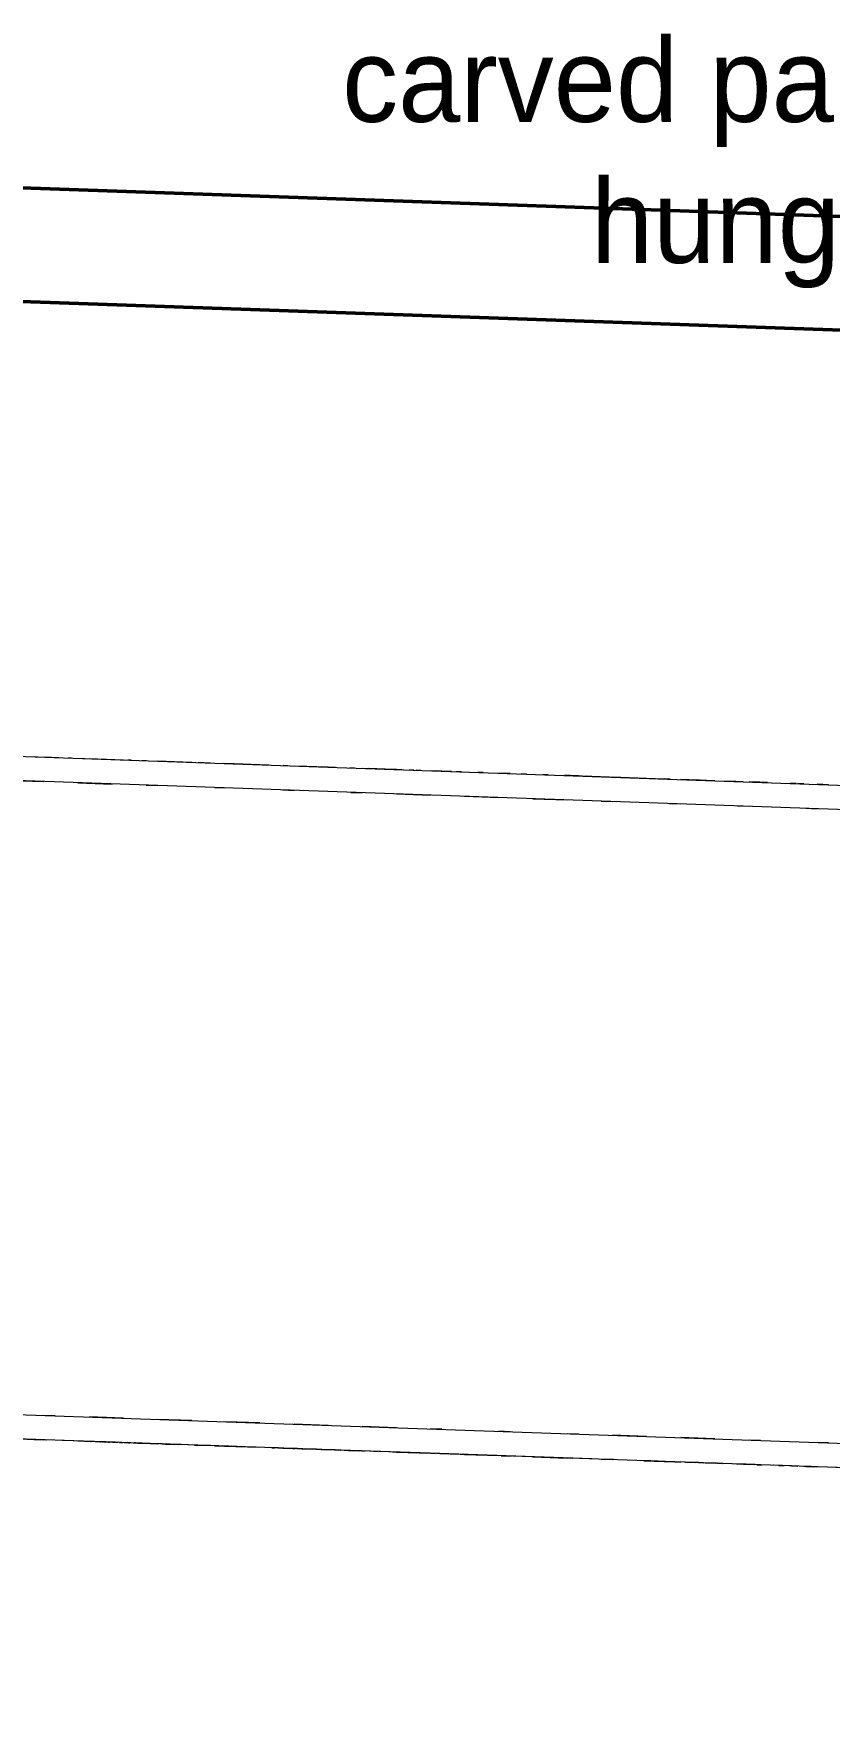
# Model space of a CAD drawing. Header units: metres. Extents: x 10 to 831, y 10 to 584.
# Drawn here: x 99.51 to 116.99, y 450.79 to 487.81 of the extents above; entities that cross this region are included whole.
import ezdxf
from ezdxf.enums import TextEntityAlignment as Align

# ---------------------------------------------------------------- set-up
doc = ezdxf.new("R2010")
doc.units = ezdxf.units.M
for name, color, linetype, lineweight in [('CUT', 7, 'Continuous', 50), ('TXT', 7, 'Continuous', 18), ('VIS', 8, 'Continuous', 13)]:
    doc.layers.add(name, color=color, linetype=linetype, lineweight=lineweight)

msp = doc.modelspace()

# ---------------------------------------------------------------- linework, layer by layer
at = {"layer": 'CUT'}
for p, q in [((165, 482.127), (30, 486.852)), ((30, 484.352), (165, 479.627))]:
    msp.add_line(p, q, dxfattribs=at)
at = {"layer": 'VIS'}
for p, q in [((30, 486.852), (162.75, 482.206)), ((165, 482.127), (30, 486.852)), ((162.5, 482.214), (30, 486.852)), ((99.857, 484.406), (75.539, 485.258)), ((108.855, 484.092), (82.215, 485.024)), ((165, 479.627), (30, 484.352)), ((30, 484.352), (165, 479.627)), ((30, 484.352), (165, 479.627)), ((100.663, 484.379), (93.908, 484.615)), ((98.662, 484.449), (100.913, 484.37)), ((99.963, 484.403), (99.214, 484.43)), ((99.379, 484.423), (99.578, 484.416)), ((100.178, 484.396), (99.427, 484.422)), ((99.743, 484.411), (99.552, 484.418)), ((99.822, 484.408), (99.588, 484.416)), ((99.85, 484.407), (99.611, 484.416)), ((99.887, 484.405), (99.641, 484.414)), ((100.339, 484.39), (99.661, 484.413)), ((99.743, 484.411), (99.934, 484.404)), ((100.448, 484.386), (99.756, 484.41)), ((100.015, 484.401), (99.765, 484.41)), ((100.016, 484.401), (99.767, 484.41)), ((99.822, 484.408), (100.057, 484.4)), ((99.85, 484.407), (100.089, 484.399)), ((100.121, 484.397), (99.871, 484.406)), ((99.887, 484.405), (100.134, 484.397)), ((99.887, 484.405), (100.565, 484.382)), ((100.969, 484.368), (99.916, 484.404)), ((100.7, 484.377), (99.952, 484.404)), ((100.211, 484.394), (99.96, 484.403)), ((99.963, 484.403), (100.213, 484.394)), ((100.015, 484.401), (100.265, 484.393)), ((100.05, 484.4), (100.3, 484.392)), ((101.665, 484.344), (100.132, 484.397)), ((100.196, 484.395), (100.444, 484.386)), ((100.201, 484.394), (100.451, 484.386)), ((100.43, 484.387), (100.206, 484.394)), ((100.252, 484.393), (100.236, 484.394)), ((100.252, 484.393), (100.269, 484.393)), ((100.351, 484.389), (101.884, 484.336)), ((100.965, 484.368), (100.37, 484.389)), ((100.43, 484.387), (100.653, 484.379)), ((100.448, 484.386), (100.678, 484.378)), ((100.675, 484.378), (100.471, 484.385)), ((101.308, 484.356), (100.559, 484.382)), ((100.568, 484.382), (100.767, 484.375)), ((100.854, 484.372), (100.609, 484.38)), ((100.874, 484.371), (100.627, 484.38)), ((100.964, 484.368), (100.714, 484.376)), ((101.009, 484.366), (100.761, 484.375)), ((101.083, 484.364), (100.833, 484.373)), ((100.854, 484.372), (101.099, 484.363)), ((100.874, 484.371), (101.121, 484.362)), ((101.212, 484.36), (100.961, 484.368)), ((101.162, 484.361), (100.961, 484.368)), ((100.965, 484.368), (101.143, 484.362)), ((101.228, 484.359), (100.994, 484.367)), ((101.107, 484.363), (101, 484.366)), ((101.009, 484.366), (101.258, 484.357)), ((101.693, 484.342), (101.016, 484.366)), ((101.05, 484.365), (101.3, 484.356)), ((101.329, 484.355), (101.085, 484.364)), ((101.361, 484.354), (101.146, 484.362)), ((101.162, 484.361), (101.363, 484.354)), ((101.228, 484.359), (101.462, 484.351)), ((101.242, 484.358), (101.919, 484.335)), ((102.014, 484.331), (101.265, 484.357)), ((101.328, 484.355), (101.289, 484.356)), ((101.328, 484.355), (101.368, 484.354)), ((101.361, 484.354), (101.575, 484.346)), ((101.621, 484.345), (101.371, 484.354)), ((101.698, 484.342), (101.449, 484.351)), ((101.515, 484.348), (101.764, 484.34)), ((101.767, 484.34), (101.524, 484.348)), ((101.764, 484.34), (101.525, 484.348)), ((101.77, 484.34), (101.547, 484.348)), ((102.771, 484.305), (101.585, 484.346)), ((101.834, 484.337), (101.589, 484.346)), ((101.653, 484.344), (101.609, 484.346)), ((101.653, 484.344), (101.698, 484.342)), ((101.962, 484.333), (101.712, 484.342)), ((102, 484.332), (101.751, 484.341)), ((102.003, 484.332), (101.755, 484.341)), ((102.006, 484.332), (101.756, 484.341)), ((101.764, 484.34), (102.003, 484.332)), ((101.767, 484.34), (102.009, 484.332)), ((101.77, 484.34), (101.993, 484.332)), ((128.55, 483.403), (101.8, 484.339)), ((102.046, 484.33), (101.814, 484.339)), ((101.822, 484.338), (102.534, 484.313)), ((104.171, 484.256), (101.919, 484.335)), ((103.18, 484.291), (101.929, 484.334)), ((102.185, 484.326), (101.936, 484.334)), ((102.213, 484.325), (101.962, 484.333)), ((101.962, 484.333), (102.212, 484.325)), ((102.115, 484.327), (101.968, 484.333)), ((102.003, 484.332), (102.251, 484.323)), ((102.017, 484.331), (102.163, 484.326)), ((103.075, 484.294), (102.022, 484.331)), ((102.05, 484.33), (130.3, 483.341)), ((102.291, 484.322), (102.061, 484.329)), ((102.354, 484.32), (102.107, 484.328)), ((102.291, 484.322), (102.522, 484.314)), ((102.584, 484.312), (102.333, 484.32)), ((102.354, 484.32), (102.6, 484.31)), ((103.048, 484.295), (102.371, 484.319)), ((102.634, 484.309), (102.399, 484.318)), ((103.195, 484.29), (102.446, 484.316)), ((102.525, 484.314), (102.471, 484.315)), ((102.525, 484.314), (102.578, 484.312)), ((102.596, 484.311), (103.274, 484.287)), ((102.634, 484.309), (102.868, 484.301)), ((102.67, 484.308), (104.421, 484.247)), ((102.696, 484.308), (102.945, 484.298)), ((103, 484.297), (102.75, 484.306)), ((103.514, 484.279), (102.764, 484.305)), ((103.122, 484.293), (102.872, 484.301)), ((102.972, 484.298), (102.914, 484.3)), ((103.679, 484.273), (102.946, 484.298)), ((103.199, 484.29), (102.96, 484.298)), ((103.214, 484.289), (102.963, 484.298)), ((102.972, 484.298), (103.03, 484.296)), ((103.014, 484.297), (103.264, 484.288)), ((103.804, 484.269), (103.055, 484.295)), ((103.305, 484.286), (103.06, 484.294)), ((103.34, 484.285), (103.094, 484.293)), ((103.18, 484.291), (103.43, 484.281)), ((103.199, 484.29), (103.438, 484.281)), ((103.493, 484.279), (103.245, 484.288)), ((103.506, 484.279), (103.291, 484.287)), ((103.305, 484.286), (103.555, 484.278)), ((103.305, 484.286), (103.55, 484.278)), ((104.039, 484.26), (103.337, 484.285)), ((103.34, 484.285), (103.587, 484.276)), ((103.506, 484.279), (103.72, 484.272)), ((103.679, 484.273), (103.923, 484.264)), ((104.461, 484.245), (103.711, 484.272)), ((104.402, 484.247), (103.725, 484.272)), ((104.004, 484.261), (103.78, 484.269)), ((104.084, 484.259), (103.834, 484.267)), ((104.135, 484.257), (103.905, 484.265)), ((104.692, 484.238), (103.943, 484.264)), ((103.951, 484.264), (104.628, 484.24)), ((104.215, 484.254), (103.964, 484.263)), ((104.004, 484.261), (104.227, 484.254)), ((104.039, 484.26), (104.274, 484.252)), ((104.82, 484.233), (104.08, 484.259)), ((104.135, 484.257), (104.366, 484.249)), ((104.487, 484.245), (104.239, 484.253)), ((104.505, 484.244), (104.255, 484.253)), ((105.014, 484.226), (104.264, 484.253)), ((104.623, 484.24), (104.373, 484.248)), ((104.672, 484.238), (104.423, 484.247)), ((104.68, 484.238), (104.438, 484.247)), ((104.461, 484.245), (104.711, 484.237)), ((104.487, 484.245), (104.735, 484.236)), ((105.182, 484.221), (104.55, 484.243)), ((104.672, 484.238), (104.92, 484.23)), ((105.445, 484.211), (104.742, 484.236)), ((104.82, 484.233), (105.067, 484.225)), ((105.113, 484.223), (104.874, 484.231)), ((106.092, 484.188), (104.906, 484.23)), ((105.682, 484.203), (104.931, 484.229)), ((106.188, 484.185), (104.941, 484.229)), ((105.216, 484.219), (104.965, 484.228)), ((104.976, 484.227), (105.211, 484.219)), ((105.757, 484.2), (105.08, 484.224)), ((105.113, 484.223), (105.352, 484.214)), ((105.344, 484.214), (105.12, 484.222)), ((105.143, 484.221), (105.855, 484.197)), ((105.19, 484.22), (105.939, 484.194)), ((105.977, 484.192), (105.232, 484.219)), ((105.305, 484.216), (105.983, 484.192)), ((105.344, 484.214), (105.567, 484.207)), ((106.123, 484.188), (105.373, 484.213)), ((106.921, 484.159), (105.388, 484.213)), ((112.171, 483.976), (105.416, 484.212)), ((105.425, 484.212), (105.674, 484.203)), ((105.651, 484.204), (105.436, 484.212)), ((105.48, 484.21), (105.729, 484.201)), ((105.756, 484.2), (105.511, 484.209)), ((106.301, 484.181), (105.552, 484.207)), ((105.807, 484.199), (105.56, 484.207)), ((105.623, 484.205), (105.873, 484.196)), ((105.651, 484.204), (105.865, 484.197)), ((105.682, 484.203), (105.932, 484.194)), ((106.441, 484.177), (105.692, 484.202)), ((105.716, 484.202), (105.966, 484.193)), ((105.979, 484.192), (105.748, 484.2)), ((106.005, 484.192), (105.755, 484.2)), ((105.756, 484.2), (106.001, 484.192)), ((105.801, 484.199), (106.051, 484.19)), ((105.807, 484.199), (106.054, 484.19)), ((106.217, 484.184), (105.966, 484.193)), ((105.979, 484.192), (106.209, 484.185)), ((106.045, 484.19), (107.14, 484.152)), ((106.382, 484.178), (106.148, 484.187)), ((106.96, 484.158), (106.21, 484.185)), ((106.499, 484.174), (106.249, 484.183)), ((106.513, 484.174), (106.263, 484.183)), ((106.548, 484.173), (106.309, 484.181)), ((106.382, 484.178), (106.616, 484.17)), ((106.661, 484.168), (106.413, 484.178)), ((109.669, 484.064), (106.417, 484.177)), ((107.112, 484.153), (106.434, 484.177)), ((108.041, 484.12), (106.452, 484.176)), ((106.684, 484.168), (106.461, 484.175)), ((106.737, 484.166), (106.492, 484.174)), ((106.513, 484.174), (106.763, 484.165)), ((107.287, 484.147), (106.547, 484.173)), ((106.548, 484.173), (106.787, 484.164)), ((107.288, 484.147), (106.656, 484.169)), ((106.66, 484.168), (107.337, 484.145)), ((106.684, 484.168), (106.907, 484.16)), ((106.971, 484.158), (106.722, 484.166)), ((107.005, 484.157), (106.755, 484.165)), ((106.794, 484.164), (107.534, 484.138)), ((107.624, 484.135), (106.874, 484.161)), ((107.186, 484.15), (106.937, 484.159)), ((106.96, 484.158), (107.21, 484.149)), ((107.124, 484.152), (107.374, 484.144)), ((107.133, 484.152), (107.814, 484.128)), ((107.585, 484.137), (107.335, 484.145)), ((107.594, 484.136), (107.351, 484.144)), ((109.675, 484.063), (107.423, 484.142)), ((107.718, 484.131), (107.468, 484.14)), ((107.788, 484.129), (107.553, 484.138)), ((107.822, 484.128), (107.592, 484.136)), ((107.964, 484.123), (107.716, 484.131)), ((107.718, 484.131), (107.968, 484.123)), ((108.013, 484.121), (107.763, 484.13)), ((107.788, 484.129), (108.022, 484.121)), ((108.466, 484.106), (107.789, 484.129)), ((107.822, 484.128), (108.053, 484.12)), ((108.684, 484.098), (107.934, 484.124)), ((108.683, 484.098), (107.934, 484.124)), ((108.208, 484.115), (107.962, 484.123)), ((107.964, 484.123), (108.213, 484.115)), ((108.013, 484.121), (108.263, 484.112)), ((108.015, 484.121), (108.692, 484.097)), ((108.274, 484.112), (108.027, 484.121)), ((108.184, 484.115), (108.433, 484.106)), ((108.208, 484.115), (108.453, 484.106)), ((108.462, 484.106), (108.223, 484.114)), ((109.413, 484.072), (108.227, 484.114)), ((108.504, 484.104), (108.254, 484.113)), ((108.274, 484.112), (108.52, 484.104)), ((109.125, 484.082), (108.374, 484.109)), ((108.462, 484.106), (108.701, 484.097)), ((108.464, 484.106), (109.175, 484.081)), ((108.719, 484.096), (108.469, 484.106)), ((109.296, 484.077), (108.547, 484.103)), ((108.625, 484.1), (108.875, 484.091)), ((108.674, 484.098), (109.925, 484.055)), ((108.684, 484.098), (108.935, 484.089)), ((108.918, 484.09), (108.694, 484.097)), ((108.959, 484.088), (108.709, 484.097)), ((108.719, 484.096), (108.969, 484.088)), ((109.815, 484.058), (108.762, 484.095)), ((109.085, 484.084), (108.835, 484.092)), ((109.148, 484.082), (108.899, 484.091)), ((108.918, 484.09), (109.141, 484.082)), ((108.958, 484.088), (109.206, 484.079)), ((109.193, 484.08), (108.959, 484.088)), ((109.26, 484.077), (109.014, 484.087)), ((109.821, 484.058), (109.143, 484.082)), ((109.169, 484.081), (109.919, 484.055)), ((109.193, 484.08), (109.428, 484.072)), ((109.455, 484.071), (109.206, 484.079)), ((109.26, 484.077), (109.507, 484.069)), ((110.013, 484.051), (109.263, 484.077)), ((109.54, 484.068), (109.296, 484.077)), ((109.369, 484.074), (110.046, 484.05)), ((109.666, 484.064), (109.436, 484.072)), ((109.72, 484.062), (109.47, 484.07)), ((109.513, 484.069), (109.763, 484.06)), ((109.897, 484.056), (109.658, 484.064)), ((109.666, 484.064), (109.896, 484.056)), ((109.72, 484.062), (109.97, 484.053)), ((109.998, 484.052), (109.748, 484.06)), ((110.625, 484.03), (109.875, 484.056)), ((110.599, 484.031), (109.896, 484.056)), ((109.897, 484.056), (110.137, 484.047)), ((110.18, 484.046), (109.93, 484.054)), ((110.063, 484.05), (109.957, 484.053)), ((110.258, 484.043), (110.035, 484.05)), ((110.063, 484.05), (110.17, 484.046)), ((110.125, 484.048), (110.375, 484.038)), ((110.13, 484.047), (110.833, 484.023)), ((110.17, 484.046), (112.421, 483.967)), ((110.448, 484.036), (110.2, 484.044)), ((110.258, 484.043), (110.481, 484.035)), ((110.508, 484.034), (110.265, 484.043)), ((110.585, 484.031), (110.335, 484.04)), ((110.659, 484.029), (110.414, 484.038)), ((111.186, 484.01), (110.436, 484.036)), ((110.448, 484.036), (110.697, 484.028)), ((110.721, 484.026), (110.471, 484.036)), ((110.74, 484.026), (110.494, 484.034)), ((111.175, 484.01), (110.498, 484.034)), ((110.508, 484.034), (110.751, 484.025)), ((110.891, 484.02), (110.658, 484.029)), ((110.659, 484.029), (110.904, 484.02)), ((111.457, 484), (110.708, 484.027)), ((110.721, 484.026), (110.971, 484.017)), ((110.724, 484.026), (111.401, 484.003)), ((110.74, 484.026), (110.987, 484.017)), ((110.998, 484.017), (110.748, 484.025)), ((111.003, 484.016), (110.754, 484.025)), ((111.512, 483.999), (110.762, 484.025)), ((111.922, 483.985), (110.869, 484.022)), ((111.676, 483.993), (110.928, 484.019)), ((111.012, 484.016), (111.262, 484.008)), ((111.293, 484.007), (111.043, 484.015)), ((111.177, 484.01), (111.427, 484.002)), ((111.442, 484.002), (111.194, 484.01)), ((111.51, 483.999), (111.279, 484.007)), ((112.005, 483.981), (111.302, 484.006)), ((112.126, 483.977), (111.376, 484.003)), ((111.442, 484.002), (111.69, 483.993)), ((111.457, 484), (111.707, 483.992)), ((111.722, 483.991), (111.472, 484)), ((111.727, 483.991), (111.48, 484)), ((111.51, 483.999), (111.74, 483.991)), ((111.536, 483.998), (112.239, 483.974)), ((112.733, 483.956), (111.547, 483.998)), ((111.811, 483.989), (111.572, 483.996)), ((111.626, 483.995), (111.876, 483.986)), ((111.722, 483.991), (111.972, 483.982)), ((111.727, 483.991), (111.974, 483.982)), ((111.811, 483.989), (112.05, 483.98)), ((112.53, 483.963), (111.852, 483.987)), ((112.078, 483.979), (112.304, 483.971)), ((112.297, 483.971), (112.181, 483.976)), ((112.259, 483.972), (112.971, 483.948)), ((113.012, 483.947), (112.262, 483.972)), ((112.297, 483.971), (112.53, 483.963)), ((112.674, 483.958), (112.425, 483.967)), ((112.723, 483.957), (112.473, 483.965)), ((112.512, 483.964), (112.762, 483.955)), ((112.53, 483.963), (112.65, 483.959)), ((112.932, 483.949), (112.684, 483.958)), ((112.942, 483.949), (112.707, 483.957)), ((112.723, 483.957), (112.973, 483.947)), ((113.11, 483.943), (112.865, 483.952)), ((113.627, 483.925), (112.876, 483.951)), ((113.01, 483.947), (112.89, 483.951)), ((115.179, 483.87), (112.927, 483.95)), ((112.942, 483.949), (113.644, 483.924)), ((113.207, 483.94), (112.96, 483.948)), ((114.028, 483.911), (112.975, 483.947)), ((113.246, 483.938), (113.007, 483.947)), ((113.01, 483.947), (113.13, 483.942)), ((113.11, 483.943), (113.355, 483.935)), ((113.353, 483.935), (113.123, 483.942)), ((113.126, 483.942), (113.377, 483.933)), ((113.422, 483.932), (113.179, 483.941)), ((113.956, 483.913), (113.206, 483.94)), ((113.207, 483.94), (113.454, 483.931)), ((113.246, 483.938), (113.486, 483.929)), ((113.503, 483.929), (113.253, 483.938)), ((113.353, 483.935), (113.584, 483.927)), ((113.624, 483.925), (113.375, 483.933)), ((114.171, 483.906), (113.422, 483.932)), ((113.422, 483.932), (113.665, 483.923)), ((114.189, 483.905), (113.438, 483.932)), ((113.724, 483.921), (113.474, 483.93)), ((114.289, 483.901), (113.54, 483.928)), ((113.672, 483.923), (114.42, 483.897)), ((113.926, 483.914), (113.677, 483.923)), ((113.678, 483.923), (115.93, 483.844)), ((113.724, 483.921), (113.974, 483.913)), ((113.789, 483.919), (114.039, 483.911)), ((113.926, 483.914), (114.174, 483.906)), ((114.194, 483.905), (113.947, 483.913)), ((113.956, 483.913), (114.206, 483.904)), ((114.347, 483.899), (114.113, 483.908)), ((114.189, 483.905), (114.439, 483.897)), ((114.194, 483.905), (114.44, 483.897)), ((114.497, 483.894), (114.247, 483.903)), ((114.512, 483.894), (114.262, 483.903)), ((114.347, 483.899), (114.582, 483.892)), ((114.627, 483.89), (114.377, 483.899)), ((114.725, 483.887), (114.475, 483.895)), ((114.627, 483.89), (114.877, 483.881)), ((114.919, 483.88), (114.671, 483.889)), ((114.725, 483.887), (114.975, 483.877)), ((114.917, 483.88), (115.167, 483.871)), ((114.919, 483.88), (115.168, 483.871)), ((115.16, 483.871), (114.921, 483.88)), ((115.674, 483.853), (114.934, 483.879)), ((115.197, 483.87), (114.967, 483.878)), ((115.16, 483.871), (115.399, 483.863)), ((115.18, 483.87), (115.92, 483.845)), ((115.197, 483.87), (115.427, 483.862)), ((115.561, 483.857), (115.316, 483.865)), ((116.054, 483.84), (115.343, 483.865)), ((115.668, 483.853), (115.419, 483.862)), ((115.726, 483.851), (115.476, 483.86)), ((116.134, 483.837), (115.502, 483.859)), ((115.753, 483.851), (115.519, 483.859)), ((115.561, 483.857), (115.807, 483.849)), ((115.58, 483.856), (116.291, 483.832)), ((115.89, 483.846), (115.646, 483.854)), ((116.455, 483.826), (115.705, 483.852)), ((115.726, 483.851), (115.977, 483.842)), ((116.002, 483.841), (115.752, 483.851)), ((115.753, 483.851), (115.987, 483.842)), ((116.011, 483.841), (115.761, 483.85)), ((116.128, 483.837), (115.878, 483.846)), ((115.89, 483.846), (116.134, 483.837)), ((117.164, 483.801), (115.917, 483.845)), ((116.691, 483.817), (115.94, 483.844)), ((115.955, 483.844), (116.704, 483.817)), ((116.011, 483.841), (116.261, 483.832)), ((116.785, 483.814), (116.036, 483.841)), ((116.336, 483.83), (116.093, 483.839)), ((116.128, 483.837), (116.378, 483.828)), ((116.41, 483.827), (116.161, 483.836)), ((116.166, 483.836), (116.915, 483.81)), ((116.435, 483.827), (116.185, 483.836)), ((116.286, 483.832), (116.535, 483.823)), ((116.336, 483.83), (116.578, 483.822)), ((116.41, 483.827), (116.658, 483.819)), ((116.66, 483.819), (116.414, 483.827)), ((117.159, 483.801), (116.456, 483.826)), ((116.727, 483.817), (116.477, 483.825)), ((116.48, 483.825), (116.724, 483.817)), ((116.66, 483.819), (116.907, 483.81)), ((116.691, 483.817), (116.941, 483.809)), ((116.727, 483.817), (116.978, 483.808)), ((118.55, 483.752), (116.8, 483.814)), ((117.087, 483.803), (116.837, 483.812)), ((94.659, 482.089), (102.915, 481.799)), ((97.285, 481.997), (99.694, 481.913)), ((98.885, 481.941), (99.588, 481.916)), ((99.213, 481.929), (100.959, 481.868)), ((99.436, 481.921), (99.661, 481.913)), ((99.526, 481.918), (100.217, 481.894)), ((99.541, 481.918), (102.791, 481.804)), ((99.789, 481.909), (101.007, 481.867)), ((99.947, 481.904), (100.672, 481.878)), ((100.003, 481.901), (100.248, 481.893)), ((100.015, 481.901), (100.765, 481.875)), ((100.016, 481.901), (100.264, 481.893)), ((100.082, 481.899), (100.332, 481.89)), ((100.121, 481.898), (100.371, 481.889)), ((100.196, 481.895), (100.444, 481.886)), ((100.291, 481.892), (100.994, 481.867)), ((100.364, 481.889), (101.111, 481.863)), ((100.506, 481.884), (100.756, 481.875)), ((100.625, 481.88), (100.873, 481.871)), ((100.668, 481.879), (103.42, 481.782)), ((100.79, 481.874), (101.016, 481.866)), ((100.84, 481.873), (101.085, 481.864)), ((100.946, 481.868), (101.662, 481.844)), ((101.009, 481.867), (101.755, 481.841)), ((101.015, 481.866), (101.758, 481.84)), ((101.07, 481.865), (101.811, 481.839)), ((101.37, 481.854), (102.061, 481.829)), ((101.515, 481.849), (102.264, 481.822)), ((101.621, 481.845), (101.872, 481.836)), ((101.68, 481.843), (101.926, 481.834)), ((101.697, 481.842), (101.931, 481.834)), ((101.879, 481.836), (102.121, 481.827)), ((102.145, 481.827), (102.371, 481.819)), ((102.356, 481.82), (103.6, 481.775)), ((102.456, 481.816), (102.701, 481.807)), ((102.5, 481.814), (102.748, 481.806)), ((102.541, 481.813), (103.198, 481.79)), ((102.855, 481.802), (103.572, 481.776)), ((103.006, 481.797), (103.256, 481.788)), ((103.102, 481.793), (103.337, 481.785)), ((103.11, 481.793), (103.359, 481.784)), ((103.122, 481.793), (103.372, 481.784)), ((103.213, 481.789), (103.905, 481.765)), ((103.328, 481.785), (103.57, 481.777)), ((103.437, 481.781), (103.683, 481.773)), ((104.101, 481.758), (103.481, 481.78)), ((103.49, 481.779), (103.726, 481.772)), ((103.493, 481.779), (103.742, 481.771)), ((103.499, 481.779), (103.725, 481.772)), ((103.514, 481.779), (103.764, 481.77)), ((103.54, 481.778), (104.28, 481.752)), ((103.685, 481.773), (104.903, 481.73)), ((103.987, 481.762), (104.73, 481.736)), ((104.25, 481.753), (104.497, 481.745)), ((104.347, 481.75), (105.592, 481.706)), ((104.508, 481.744), (104.742, 481.736)), ((104.584, 481.741), (104.834, 481.732)), ((104.596, 481.741), (105.748, 481.701)), ((104.623, 481.74), (104.873, 481.731)), ((104.679, 481.738), (104.929, 481.729)), ((104.701, 481.737), (105.949, 481.693)), ((104.765, 481.735), (105.481, 481.71)), ((104.778, 481.735), (105.019, 481.726)), ((104.854, 481.732), (105.08, 481.724)), ((104.984, 481.727), (105.232, 481.718)), ((105.014, 481.726), (105.764, 481.7)), ((105.083, 481.724), (105.333, 481.715)), ((105.425, 481.712), (105.674, 481.703)), ((105.445, 481.711), (106.148, 481.687)), ((105.578, 481.707), (105.475, 481.71)), ((105.505, 481.709), (105.755, 481.701)), ((105.596, 481.706), (105.845, 481.697)), ((105.977, 481.692), (106.226, 481.684)), ((106.084, 481.689), (106.334, 481.68)), ((106.123, 481.688), (106.373, 481.678)), ((106.167, 481.686), (114.423, 481.397)), ((106.172, 481.685), (108.924, 481.589)), ((106.208, 481.684), (106.434, 481.677)), ((106.227, 481.684), (106.951, 481.659)), ((106.503, 481.674), (107.244, 481.648)), ((106.513, 481.674), (107.263, 481.648)), ((106.54, 481.673), (109.79, 481.559)), ((106.583, 481.671), (106.833, 481.663)), ((106.675, 481.668), (107.391, 481.643)), ((106.837, 481.663), (107.583, 481.637)), ((106.851, 481.662), (107.553, 481.637)), ((106.872, 481.661), (107.117, 481.653)), ((106.901, 481.66), (107.592, 481.636)), ((106.971, 481.658), (107.716, 481.631)), ((107.094, 481.654), (108.799, 481.594)), ((107.454, 481.641), (108.197, 481.615)), ((107.585, 481.637), (107.835, 481.627)), ((107.624, 481.635), (107.874, 481.626)), ((107.676, 481.633), (108.401, 481.608)), ((107.741, 481.631), (107.977, 481.623)), ((107.853, 481.627), (108.099, 481.618)), ((108.013, 481.622), (108.763, 481.595)), ((108.082, 481.619), (108.33, 481.61)), ((108.256, 481.613), (108.959, 481.588)), ((108.283, 481.612), (109.436, 481.572)), ((108.461, 481.606), (108.71, 481.597)), ((108.828, 481.593), (109.575, 481.567)), ((108.973, 481.587), (110.208, 481.544)), ((109.062, 481.584), (109.301, 481.576)), ((109.125, 481.582), (109.375, 481.574)), ((109.455, 481.571), (109.703, 481.562)), ((109.513, 481.569), (110.263, 481.543)), ((109.608, 481.566), (109.85, 481.557)), ((109.662, 481.563), (109.896, 481.555)), ((109.69, 481.562), (109.937, 481.554)), ((109.921, 481.555), (110.171, 481.546)), ((110.19, 481.545), (111.437, 481.501)), ((110.307, 481.541), (110.552, 481.533)), ((110.568, 481.532), (110.816, 481.523)), ((110.588, 481.531), (111.279, 481.507)), ((110.625, 481.53), (110.876, 481.521)), ((110.82, 481.523), (111.566, 481.497)), ((110.921, 481.519), (111.664, 481.494)), ((110.945, 481.519), (111.194, 481.51)), ((110.972, 481.517), (111.211, 481.51)), ((110.99, 481.517), (112.208, 481.474)), ((111.058, 481.514), (111.299, 481.507)), ((111.067, 481.514), (111.302, 481.506)), ((111.288, 481.507), (111.533, 481.498)), ((111.512, 481.499), (111.762, 481.49)), ((111.584, 481.496), (111.834, 481.488)), ((111.626, 481.495), (112.376, 481.468)), ((111.676, 481.493), (114.428, 481.397)), ((111.936, 481.484), (113.171, 481.44)), ((111.939, 481.484), (112.187, 481.475)), ((111.993, 481.482), (112.229, 481.474)), ((112.003, 481.481), (112.253, 481.473)), ((112.473, 481.465), (112.707, 481.457)), ((112.507, 481.464), (112.748, 481.456)), ((112.586, 481.461), (112.836, 481.452)), ((112.811, 481.454), (113.558, 481.427)), ((112.882, 481.451), (113.598, 481.426)), ((112.932, 481.449), (113.677, 481.423)), ((113.012, 481.447), (113.262, 481.438)), ((113.04, 481.446), (116.29, 481.332)), ((113.053, 481.445), (113.302, 481.436)), ((113.126, 481.442), (113.877, 481.416)), ((113.41, 481.433), (114.113, 481.408)), ((113.741, 481.421), (113.987, 481.412)), ((113.956, 481.413), (114.681, 481.388)), ((114.086, 481.409), (114.336, 481.4)), ((114.186, 481.405), (114.436, 481.397)), ((114.388, 481.398), (115.131, 481.372)), ((114.423, 481.397), (114.671, 481.388)), ((114.503, 481.394), (114.752, 481.386)), ((114.512, 481.394), (115.262, 481.368)), ((114.627, 481.39), (115.378, 481.364)), ((114.722, 481.386), (114.968, 481.378)), ((114.791, 481.384), (115.507, 481.359)), ((114.803, 481.384), (115.549, 481.358)), ((114.886, 481.38), (116.104, 481.338)), ((114.9, 481.38), (115.641, 481.355)), ((115.416, 481.362), (115.665, 481.353)), ((115.539, 481.358), (115.787, 481.349)), ((115.55, 481.358), (115.8, 481.349)), ((115.678, 481.353), (116.926, 481.31)), ((115.888, 481.346), (116.13, 481.337)), ((115.97, 481.343), (116.217, 481.334)), ((116.011, 481.341), (116.761, 481.315)), ((116.128, 481.337), (116.878, 481.311)), ((116.41, 481.327), (117.155, 481.302)), ((116.48, 481.325), (116.724, 481.317)), ((116.701, 481.317), (117.417, 481.292)), ((116.794, 481.314), (117.541, 481.288)), ((30, 474.352), (450, 459.652)), ((450, 459.117), (30, 473.817)), ((99.608, 471.916), (99.535, 471.918)), ((99.982, 471.902), (99.733, 471.911)), ((99.9, 471.905), (99.827, 471.908)), ((100.061, 471.899), (99.987, 471.902)), ((100.338, 471.89), (100.265, 471.893)), ((100.63, 471.88), (100.557, 471.882)), ((101.482, 471.85), (100.732, 471.876)), ((101.652, 471.844), (101.579, 471.846)), ((101.978, 471.832), (101.889, 471.836)), ((102.981, 471.798), (102.231, 471.823)), ((102.512, 471.814), (102.423, 471.817)), ((103.392, 471.783), (103.126, 471.793)), ((103.224, 471.789), (103.135, 471.792)), ((103.758, 471.77), (103.669, 471.774)), ((104.48, 471.745), (103.731, 471.771)), ((104.47, 471.745), (104.203, 471.755)), ((104.679, 471.738), (104.47, 471.745)), ((105.096, 471.724), (104.992, 471.727)), ((105.98, 471.692), (105.23, 471.719)), ((98.983, 471.403), (99.733, 471.376)), ((100.482, 471.35), (101.232, 471.323)), ((105.513, 471.709), (105.409, 471.713)), ((106.139, 471.687), (105.826, 471.698)), ((106.556, 471.673), (106.452, 471.676)), ((107.479, 471.64), (106.729, 471.666)), ((107.599, 471.636), (106.869, 471.661)), ((107.031, 471.656), (106.927, 471.659)), ((107.861, 471.626), (107.757, 471.63)), ((108.016, 471.621), (107.912, 471.625)), ((108.479, 471.605), (108.229, 471.613)), ((108.434, 471.606), (108.329, 471.61)), ((108.691, 471.597), (108.38, 471.609)), ((108.91, 471.59), (108.791, 471.594)), ((109.387, 471.573), (109.268, 471.577)), ((109.978, 471.553), (109.728, 471.562)), ((109.863, 471.557), (109.744, 471.56)), ((110.34, 471.54), (110.221, 471.544)), ((110.816, 471.523), (110.697, 471.528)), ((111.293, 471.507), (111.174, 471.51)), ((111.477, 471.5), (111.227, 471.509)), ((113.373, 471.433), (111.358, 471.504)), ((111.769, 471.49), (111.65, 471.494)), ((112.961, 471.448), (112.127, 471.477)), ((112.977, 471.447), (112.227, 471.474)), ((113.394, 471.433), (112.961, 471.448)), ((113.494, 471.429), (113.361, 471.434)), ((114.476, 471.395), (113.726, 471.421)), ((114.141, 471.407), (114.008, 471.412)), ((114.295, 471.401), (114.162, 471.406)), ((115.096, 471.374), (114.695, 471.387)), ((114.938, 471.379), (114.805, 471.384)), ((115.476, 471.36), (115.226, 471.369)), ((115.469, 471.361), (115.336, 471.365)), ((115.63, 471.354), (115.496, 471.36)), ((101.982, 471.298), (102.231, 471.288)), ((103.481, 471.245), (103.731, 471.236)), ((104.98, 471.192), (105.23, 471.183)), ((106.48, 471.14), (106.729, 471.131)), ((107.479, 471.105), (108.229, 471.078)), ((108.978, 471.053), (109.728, 471.027)), ((110.478, 471), (111.227, 470.974)), ((116.265, 471.332), (116.133, 471.337)), ((116.43, 471.327), (116.297, 471.332)), ((116.975, 471.308), (116.725, 471.317)), ((116.964, 471.308), (116.831, 471.312)), ((111.977, 470.947), (112.227, 470.939)), ((113.476, 470.895), (113.726, 470.886)), ((114.976, 470.842), (115.226, 470.834)), ((116.475, 470.79), (116.725, 470.781)), ((30, 459.887), (450, 445.187)), ((450, 444.652), (30, 459.352)), ((99.982, 457.438), (99.733, 457.446)), ((101.482, 457.385), (100.732, 457.411)), ((102.981, 457.332), (102.231, 457.358)), ((104.48, 457.28), (103.731, 457.306)), ((98.983, 456.938), (99.733, 456.911)), ((99.062, 456.935), (99.797, 456.909)), ((99.512, 456.919), (99.76, 456.91)), ((99.914, 456.904), (99.547, 456.918)), ((99.552, 456.918), (99.797, 456.909)), ((105.98, 457.227), (105.23, 457.254)), ((107.479, 457.175), (106.729, 457.201)), ((108.479, 457.14), (108.229, 457.149)), ((109.978, 457.087), (109.728, 457.096)), ((111.477, 457.035), (111.227, 457.044)), ((112.977, 456.982), (112.227, 457.009)), ((114.476, 456.93), (113.726, 456.957)), ((101.088, 456.863), (100.134, 456.897)), ((100.482, 456.885), (101.232, 456.859)), ((100.504, 456.884), (100.752, 456.875)), ((100.504, 456.884), (100.752, 456.875)), ((100.648, 456.879), (100.721, 456.876)), ((100.965, 456.868), (100.957, 456.868)), ((100.965, 456.868), (100.974, 456.867)), ((101.015, 456.866), (101.007, 456.867)), ((101.015, 456.866), (101.023, 456.866)), ((101.065, 456.865), (101.056, 456.865)), ((101.065, 456.865), (101.073, 456.864)), ((101.8, 456.839), (101.088, 456.863)), ((101.088, 456.863), (101.324, 456.856)), ((101.098, 456.863), (101.09, 456.863)), ((101.148, 456.861), (101.098, 456.863)), ((101.148, 456.861), (101.172, 456.861)), ((101.296, 456.856), (101.222, 456.859)), ((101.247, 456.858), (101.321, 456.856)), ((101.266, 456.858), (101.355, 456.854)), ((101.445, 456.851), (101.371, 456.854)), ((101.396, 456.853), (101.47, 456.851)), ((101.495, 456.85), (101.743, 456.841)), ((101.495, 456.85), (101.743, 456.841)), ((101.514, 456.849), (102.249, 456.823)), ((101.594, 456.846), (101.569, 456.847)), ((101.594, 456.846), (101.619, 456.845)), ((101.743, 456.841), (101.718, 456.841)), ((101.743, 456.841), (101.768, 456.84)), ((101.8, 456.839), (101.889, 456.836)), ((101.892, 456.836), (101.867, 456.837)), ((101.892, 456.836), (101.917, 456.834)), ((101.982, 456.832), (102.231, 456.823)), ((102.004, 456.832), (102.249, 456.823)), ((102.334, 456.82), (102.067, 456.829)), ((102.334, 456.82), (102.423, 456.817)), ((102.651, 456.809), (102.362, 456.819)), ((102.403, 456.817), (102.692, 456.808)), ((103.046, 456.795), (102.601, 456.811)), ((103.046, 456.795), (103.135, 456.792)), ((103.393, 456.783), (103.104, 456.793)), ((103.146, 456.792), (103.434, 456.781)), ((103.58, 456.776), (103.313, 456.786)), ((103.481, 456.78), (103.731, 456.771)), ((103.58, 456.776), (103.669, 456.774)), ((103.935, 456.764), (103.648, 456.774)), ((103.705, 456.772), (104.453, 456.746)), ((104.114, 456.758), (103.847, 456.767)), ((104.395, 456.748), (104.108, 456.758)), ((104.74, 456.736), (104.682, 456.738)), ((104.74, 456.736), (104.797, 456.734)), ((104.888, 456.731), (104.783, 456.735)), ((104.875, 456.731), (106.533, 456.673)), ((104.875, 456.731), (106.533, 456.673)), ((104.98, 456.727), (105.23, 456.718)), ((105.2, 456.719), (105.142, 456.722)), ((105.305, 456.716), (105.2, 456.719)), ((105.2, 456.719), (105.257, 456.718)), ((105.394, 456.713), (105.625, 456.705)), ((105.394, 456.713), (105.625, 456.705)), ((105.545, 456.707), (105.487, 456.71)), ((105.722, 456.702), (105.618, 456.705)), ((105.722, 456.702), (105.826, 456.698)), ((105.838, 456.697), (105.765, 456.7)), ((105.838, 456.697), (105.912, 456.695)), ((108.434, 456.606), (106.035, 456.691)), ((106.132, 456.687), (106.059, 456.69)), ((106.132, 456.687), (106.206, 456.684)), ((106.139, 456.687), (106.243, 456.683)), ((106.426, 456.677), (106.353, 456.679)), ((106.426, 456.677), (106.5, 456.674)), ((106.48, 456.675), (106.729, 456.666)), ((106.556, 456.673), (106.661, 456.668)), ((106.72, 456.666), (106.647, 456.669)), ((106.72, 456.666), (106.794, 456.664)), ((106.974, 456.657), (107.078, 456.654)), ((107.391, 456.643), (107.495, 456.639)), ((107.479, 456.64), (108.229, 456.614)), ((107.808, 456.629), (107.912, 456.625)), ((108.225, 456.614), (108.329, 456.61)), ((111.769, 456.49), (108.434, 456.606)), ((108.434, 456.606), (109.106, 456.583)), ((108.882, 456.591), (109.106, 456.583)), ((108.978, 456.587), (109.728, 456.562)), ((109.779, 456.56), (110.003, 456.552)), ((109.779, 456.56), (110.003, 456.552)), ((115.476, 456.895), (115.226, 456.904)), ((116.975, 456.842), (116.725, 456.851)), ((110.478, 456.535), (111.227, 456.509)), ((110.676, 456.528), (111.349, 456.505)), ((111.124, 456.513), (111.349, 456.505)), ((111.977, 456.482), (112.227, 456.474)), ((112.021, 456.481), (112.245, 456.473)), ((112.021, 456.481), (112.245, 456.473)), ((112.246, 456.473), (112.127, 456.477)), ((112.722, 456.457), (112.603, 456.46)), ((112.918, 456.45), (113.591, 456.426)), ((113.071, 456.445), (112.966, 456.448)), ((113.071, 456.445), (113.175, 456.44)), ((113.227, 456.439), (113.094, 456.443)), ((113.366, 456.434), (113.591, 456.426)), ((113.476, 456.43), (113.726, 456.421)), ((114.028, 456.411), (113.628, 456.425)), ((113.827, 456.418), (114.043, 456.41)), ((114.116, 456.408), (114.011, 456.412)), ((114.116, 456.408), (114.22, 456.404)), ((114.263, 456.403), (114.488, 456.394)), ((114.263, 456.403), (114.488, 456.394)), ((114.562, 456.392), (114.428, 456.397)), ((114.533, 456.393), (114.429, 456.397)), ((114.533, 456.393), (114.638, 456.389)), ((115.16, 456.371), (114.847, 456.382)), ((114.951, 456.379), (115.056, 456.375)), ((114.976, 456.378), (115.226, 456.369)), ((115.126, 456.372), (115.342, 456.365)), ((115.399, 456.363), (115.16, 456.371)), ((115.363, 456.364), (115.229, 456.369)), ((115.399, 456.363), (115.518, 456.359)), ((115.876, 456.346), (115.757, 456.35)), ((116.163, 456.336), (115.763, 456.35)), ((115.876, 456.346), (115.995, 456.342)), ((116.163, 456.336), (116.297, 456.332)), ((116.425, 456.327), (116.641, 456.319)), ((116.592, 456.321), (116.473, 456.325)), ((116.475, 456.325), (116.725, 456.317)), ((116.697, 456.317), (116.564, 456.322)), ((116.592, 456.321), (116.711, 456.317)), ((117.308, 456.296), (116.95, 456.308))]:
    msp.add_line(p, q, dxfattribs=at)

# ---------------------------------------------------------------- texts
at = {"layer": 'TXT'}
for s, p in [('carved panjara 3.0 x 3.0 (walnut, girih stars, cell 360)', (164, 485.877)), ('hung 20 mm under the C200 purlins on M8 rods', (164, 482.777))]:
    msp.add_text(s, height=1.84, dxfattribs=at).set_placement(p, align=Align.RIGHT)

doc.saveas('drawing.dxf')
